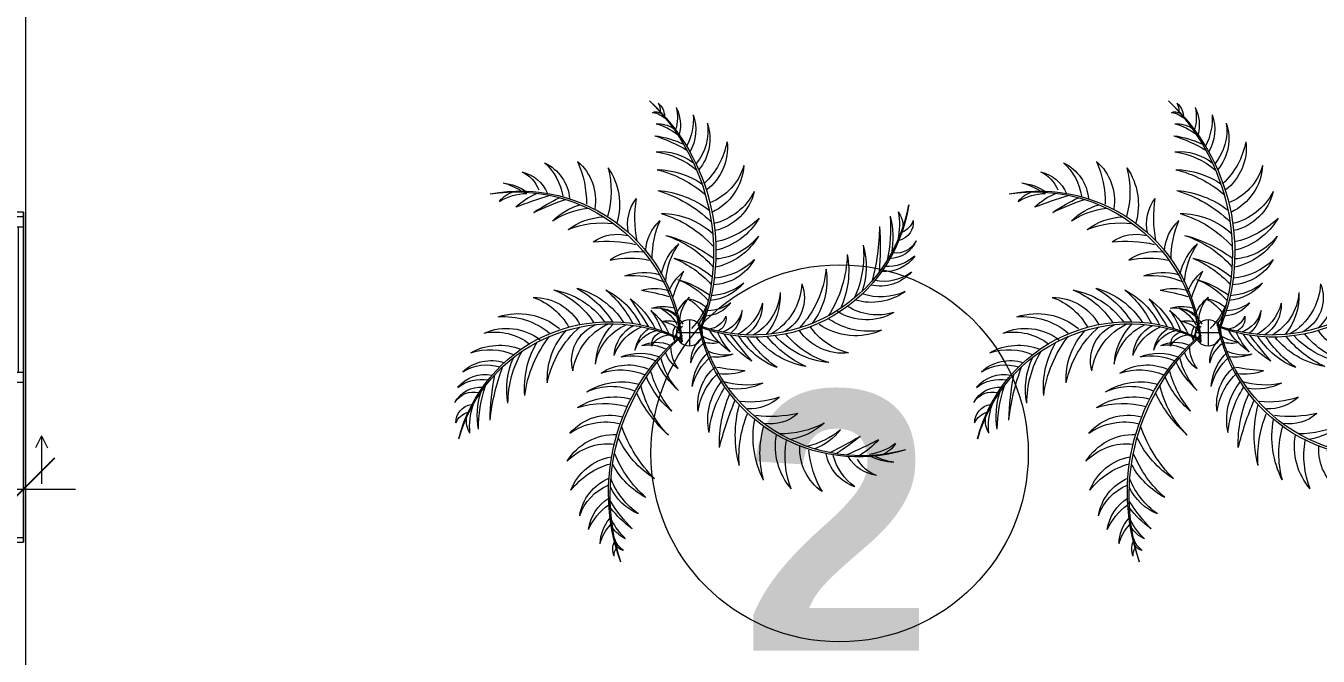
# Model space of a CAD drawing. Header units: millimetres. Extents: x 5357 to 201988, y -16345 to 109895.
# Drawn here: x 54962 to 60442, y 73752 to 76426 of the extents above; entities that cross this region are included whole.
import ezdxf

# ---------------------------------------------------------------- set-up
doc = ezdxf.new("R2010")
doc.units = ezdxf.units.MM
for name, color, linetype, lineweight in [('A-ANNO-DIMS', 211, 'Continuous', 9), ('A-ANNO-DIMS-220', 211, 'Continuous', 9), ('A-DETL-MEDM', 33, 'Continuous', 18), ('A-GLAZ', 151, 'Continuous', 9), ('A-WALL-4', 113, 'Continuous', 18), ('G-ANNO-TEXT-1', 7, 'Continuous', 9), ('G-IMPT', 8, 'Continuous', 9), ('L-PLNT', 71, 'Continuous', 9)]:
    doc.layers.add(name, color=color, linetype=linetype, lineweight=lineweight)
doc.styles.add('Arial_4', font='arial_0.ttf', dxfattribs={"width": 0.9, "height": 660})
doc.styles.add('Arial_B', font='arialbd_0.ttf', dxfattribs={"width": 0.95, "height": 1100})
doc.dimstyles.new('1_Dim_chi_tiet_khu_đất_2', dxfattribs={"dimscale": 304.8, "dimtxt": 673.371204, "dimasz": 0.866142, "dimexe": 0.721785, "dimexo": 0.0625, "dimgap": 0.072178, "dimtad": 1, "dimdec": 0, "dimrnd": 5, "dimzin": 0, "dimdsep": 46, "dimtxsty": 'Arial_4', "dimblk1": 'OBLIQUE', "dimblk2": 'OBLIQUE', "dimsah": 1, "dimcen": 0.09, "dimdle": 0.721785, "dimazin": 0, "dimtfac": 1, "dimtdec": 4, "dimtix": 1, "dimtmove": 0, "dimatfit": 3, "dimfxl": 2.165354, "dimfxlon": 1, "dimtvp": 1, "dimtolj": 1, "dimtzin": 0, "dimarcsym": 2})

# ---------------------------------------------------------------- blocks, each defined once
blk = doc.blocks.new('1_FAMILY RVT - W01-WxH 1400x1400xmm-389822-TKCS_MB SÂN ĐƯỜNG NỘI BỘ')
at = {"layer": 'A-GLAZ'}
for p, q in [((248.4, 172.39), (299.2, 197.79)), ((248.4, 172.39), (299.2, 146.99)), ((248.4, 172.39), (451.6, 172.39)), ((-700, 96.19), (-700, -103.81)), ((700, 96.19), (-700, 96.19)), ((-700, 96.19), (-636.5, 96.19)), ((-680.95, 96.19), (-680.95, 7.29)), ((-636.5, 96.19), (-22.225, 96.19)), ((-636.5, 96.19), (-636.5, 51.74)), ((-636.5, 73.965), (-22.225, 73.965)), ((-22.225, 7.29), (-22.225, 96.19)), ((-22.225, 96.19), (22.225, 96.19)), ((22.225, 96.19), (680.95, 96.19)), ((22.225, 96.19), (22.225, 7.29)), ((680.95, 96.19), (700, 96.19)), ((680.95, 96.19), (680.95, 7.29)), ((700, -103.81), (700, 96.19)), ((-700, 7.29), (-680.95, 7.29)), ((-636.5, 51.74), (-680.95, 51.74)), ((-680.95, 7.29), (-22.225, 7.29)), ((22.225, 51.74), (-22.225, 51.74)), ((-22.225, 7.29), (22.225, 7.29)), ((22.225, 29.515), (636.5, 29.515)), ((22.225, 7.29), (636.5, 7.29)), ((636.5, 51.74), (636.5, 7.29)), ((680.95, 51.74), (636.5, 51.74)), ((636.5, 7.29), (700, 7.29)), ((-700, -103.81), (700, -103.81))]:
    blk.add_line(p, q, dxfattribs=at)
blk = doc.blocks.new('CAY PHAT TAI NUI - CAY PHAT TAI NUI_dwg-2249753-TKCS_MB SÂN ĐƯỜNG NỘI BỘ')
at = {"layer": 'G-IMPT'}
for p, q in [((-27, 87), (-27, -143)), ((-142, -28), (88, -28))]:
    blk.add_line(p, q, dxfattribs=at)
blk.add_circle((-27, -28), 115, dxfattribs=at)
for centre, radius, start, end in [((1555, 686), 1817, 132.6655, 202.0611), ((1648, 675), 1889, 134.4929, 201.0725), ((400, 1808), 348, 153.5375, 193.5552), ((436, 1876), 358, 165.8758, 197.2634), ((351, 1881), 159, 129.8765, 177.3831), ((364, 1937), 133, 150.0492, 183.9567), ((308, 1769), 392, 160.4234, 210.435), ((470, 1868), 533, 176.5724, 207.5063), ((332, 1703), 221, 98.9889, 134.5565), ((270, 1833), 92.7, 72.3495, 118.8394), ((217, 1687), 426, 160.9738, 220.018), ((264, 1759), 455, 171.5441, 219.4959), ((739, 314), 1475, 108.2479, 120.279), ((405, 816), 908, 98.1075, 114.8799), ((407, 1302), 537, 105.1462, 127.4691), ((251, 1560), 260, 86.5707, 121.104), ((112, 1610), 475, 173.6919, 232.0994), ((310, 1788), 681, 190.6526, 226.6689), ((361, 880), 698, 97.7367, 130.2132), ((226, 1098), 476, 85.0356, 127.2973), ((1255, 1143), 453, 130.5291, 189.4624), ((1762, 1122), 880, 155.5161, 180.8777), ((-15, 1484), 494, 183.9122, 244.6665), ((-29, 1588), 498, 196.0518, 249.1113), ((498, 426), 1017, 103.6674, 130.6694), ((272, 683), 732, 91.1382, 124.0248), ((1161, 1107), 571, 145.2695, 196.441), ((1466, 1224), 802, 164.9316, 196.0539), ((1417, 1124), 388, 115.1104, 175.1685), ((1585, 1104), 499, 131.8546, 171.2598), ((1531, 1072), 333, 103.3982, 156.4869), ((1578, 1129), 295, 114.9497, 158.8367), ((1679, 822), 480, 97.2797, 124.4634), ((1787, 687), 634, 105.42, 120.9079), ((-152, 1325), 460, 193.1436, 257.542), ((-110, 1475), 553, 207.4653, 256.2646), ((603, 91), 1193, 107.2093, 133.4993), ((323, 366), 868, 94.8524, 127.2209), ((1468, -209), 1434, 79.4254, 175.9631), ((1504, -245), 1464, 81.0545, 175.1756), ((-655, 991), 1109, 349.3845, 8.7831), ((147, 934), 371, 347.8793, 37.5984), ((200, -1375), 2671, 64.5854, 71.0796), ((298, -535), 1890, 56.3077, 64.245), ((-702, -4786), 6272, 69.406, 72.2405), ((1059, 604), 656, 47.2245, 66.3575), ((1398, 714), 491, 58.9885, 88.6049), ((1449, 975), 257, 38.3487, 73.8532), ((-586, 1353), 1400, 190.2203, 290.1421), ((-605, 1310), 1375, 188.6175, 290.9058), ((-1699, 914), 215, 143.1261, 181.9236), ((-1314, 928), 569, 168.36, 193.4581), ((777, 335), 746, 57.193, 82.7939), ((795, 583), 540, 44.4905, 74.8429), ((-1841, 948), 164, 173.6087, 255.3147), ((-1833, 1026), 181, 199.2253, 246.7417), ((-1105, 816), 720, 164.9542, 191.1318), ((-516, 891), 1289, 175.0476, 192.4111), ((-83, 1557), 801, 225.5325, 257.3267), ((-121, 1291), 605, 210.2813, 256.7926), ((501, 74), 993, 106.4031, 138.081), ((219, 360), 667, 89.9, 132.4205), ((-537, 630), 838, 359.6532, 23.468), ((-32, 675), 392, 2.9263, 47.5949), ((743, 123), 821, 68.5185, 97.1248), ((698, 413), 586, 53.9406, 86.7899), ((594, 731), 2307, 175.4785, 185.487), ((254, 931), 1960, 180.5402, 194.9077), ((-140, 1117), 576, 210.3308, 258.2326), ((-226, 1141), 517, 217.4708, 266.0439), ((469, -312), 1181, 104.1189, 126.9152), ((474, -60), 940, 108.1558, 139.078), ((609, 473), 371, 54.8217, 104.5408), ((-1855, 873), 195, 206.2075, 278.3171), ((-1792, 885), 257, 202.53, 269.2067), ((-932, 560), 658, 163.4115, 199.2714), ((-652, 659), 915, 174.4333, 204.6254), ((-471, 387), 654, 3.4409, 34.7173), ((-256, 396), 486, 11.1959, 48.3015), ((443, 300), 392, 53.9226, 98.5912), ((700, -326), 1109, 83.637, 103.0356), ((-1757, 832), 318, 214.5411, 275.4551), ((-1783, 903), 344, 226.9372, 274.4317), ((-648, 519), 787, 169.2846, 205.0198), ((-352, 695), 1070, 181.598, 212.3759), ((-220, 834), 437, 209.251, 267.4647), ((-208, 1004), 549, 224.3227, 265.8007), ((260, -110), 757, 101.5461, 130.3104), ((470, -234), 938, 112.642, 137.4329), ((500, -204), 838, 78.0495, 101.8643), ((-1742, 834), 407, 232.7631, 281.0044), ((-1711, 757), 371, 221.6824, 282.5793), ((-621, 436), 621, 170.7591, 217.8247), ((-355, 622), 884, 185.6411, 223.5203), ((-316, 124), 519, 23.4136, 49.3727), ((-1702, -347), 1928, 19.23, 26.6394), ((463, -174), 654, 83.0252, 114.3015), ((372, 20), 486, 69.441, 106.5465), ((-701, 283), 342, 158.8472, 243.0968), ((-475, 433), 545, 182.7548, 239.8242), ((-163, 711), 456, 221.0382, 264.3552), ((-191, 807), 507, 231.3553, 266.6037), ((303, -383), 857, 105.2804, 126.3421), ((303, -174), 658, 110.0896, 138.9984), ((721, -1550), 1928, 99.6827, 107.092), ((279, -155), 519, 76.9493, 102.9084), ((1020, -263), 688, 116.7081, 153.6869), ((1335, -389), 969, 130.1064, 152.7587), ((1149, -314), 705, 105.0601, 147.7387), ((1406, -413), 896, 119.4093, 147.3895), ((1296, -346), 709, 100.2908, 144.0247), ((1441, -339), 742, 111.436, 147.2707), ((-1635, 761), 519, 235.0666, 285.6208), ((-1718, 805), 515, 245.4761, 288.9065), ((-289, 301), 540, 177.157, 219.4208), ((-366, 358), 463, 183.7789, 241.043), ((-240, 351), 448, 195.2039, 241.2333), ((-348, 223), 324, 178.1536, 236.2901), ((-159, 411), 290, 216.7085, 267.5007), ((-187, 507), 339, 232.7518, 269.7736), ((15, -2), 276, 95.894, 134.6668), ((146, -41), 351, 116.9691, 150.5256), ((-267, 67), 324, 3.0252, 42.9115), ((-270, -18), 389, 22.3429, 51.7944), ((920, -305), 717, 126.2722, 154.0079), ((4229, -2339), 4556, 145.0164, 148.7416), ((1346, -178), 464, 89.3204, 151.136), ((1545, -262), 581, 109.4272, 151.0014), ((-1688, 627), 496, 253.0795, 302.6056), ((-1592, 574), 486, 240.2787, 301.8143), ((-202, 187), 290, 183.2996, 229.6206), ((-241, 225), 258, 192.0811, 252.8057), ((-234, 97), 117, 169.3573, 249.7771), ((-179, 187), 183, 202.0223, 262.5403), ((382, 435), 602, 201.4489, 224.7395), ((104, 247), 284, 186.3094, 223.0804), ((284, -93), 290, 100.082, 150.8741), ((382, -112), 339, 116.1252, 153.147), ((271, -130), 324, 83.4105, 123.2969), ((205, -183), 389, 74.5276, 103.9792), ((683, -285), 587, 128.9882, 154.5528), ((834, -220), 651, 143.0281, 161.2689), ((1484, -422), 565, 71.5751, 130.1478), ((1610, -509), 625, 85.1523, 129.8831), ((-1552, 350), 1464, 254.7886, 348.9098), ((-1520, 310), 1434, 253.1595, 349.6972), ((-1611, 611), 625, 259.4757, 304.2065), ((-1494, 512), 565, 245.8985, 304.4712), ((-1571, 359), 581, 283.7506, 325.3247), ((-78, -112), 183, 5.2465, 51.9003), ((663, -1348), 1400, 15.8969, 115.8188), ((338, -392), 486, 105.4698, 124.689), ((678, -1304), 1375, 14.2942, 116.5824), ((166, -194), 274, 81.1818, 112.0501), ((0, -41), 117, 332.5815, 32.6083), ((166, -227), 290, 8.9763, 55.2972), ((219, -386), 448, 20.8805, 66.9099), ((314, -248), 324, 3.8302, 61.9668), ((346, -380), 463, 9.4556, 66.7197), ((263, -331), 540, 2.8337, 45.0974), ((462, -444), 545, 8.4315, 65.5008), ((671, -273), 342, 344.5238, 68.7734), ((361, -644), 884, 11.3177, 49.1969), ((1587, -474), 486, 65.9553, 127.491), ((-1382, 256), 464, 263.6437, 325.4594), ((-1460, 425), 742, 285.7594, 321.594), ((-1316, 417), 709, 274.6142, 318.3481), ((-1418, 496), 896, 293.7326, 321.7128), ((-1172, 371), 705, 279.3835, 322.062), ((-1049, 307), 688, 291.0314, 328.0102), ((-1350, 465), 969, 304.4297, 327.082), ((-945, 340), 717, 300.5955, 328.3312), ((-4036, 2691), 4556, 319.3398, 323.065), ((-711, 296), 587, 303.3116, 328.8762), ((-868, 247), 651, 317.3515, 335.5923), ((-377, 368), 486, 279.2039, 298.4231), ((-228, 153), 274, 254.9159, 285.7842), ((-367, -383), 339, 15.5459, 52.5677), ((-330, -289), 290, 359.5026, 50.2948), ((-1217, -1468), 1889, 341.9561, 48.5357), ((-1130, -1436), 1817, 340.1287, 49.5243), ((265, -400), 290, 64.1718, 114.9639), ((143, -229), 183, 27.699, 88.2169), ((189, -134), 117, 355.0339, 75.4538), ((208, -260), 258, 17.7578, 78.4823), ((607, -432), 621, 356.4358, 43.5014), ((365, -717), 1070, 7.2747, 38.0526), ((642, -513), 787, 354.9612, 30.6965), ((1688, -517), 496, 78.7561, 128.2822), ((-339, 100), 324, 257.1446, 297.031), ((-267, 146), 389, 248.2617, 277.7133), ((-508, -531), 456, 3.8323, 47.1493), ((-214, -140), 351, 324.4323, 357.9888), ((-80, -114), 276, 303.3573, 342.13), ((334, -473), 339, 80.215, 117.2368), ((407, -664), 456, 68.5015, 111.8185), ((660, -652), 915, 0.11, 30.302), ((1649, -656), 519, 60.7432, 111.2974), ((1736, -691), 515, 71.1528, 114.5832), ((-631, 1561), 1928, 273.4168, 280.8261), ((-538, -663), 437, 352.0451, 50.2588), ((-545, -624), 507, 14.1494, 49.3978), ((-416, -94), 658, 317.5529, 346.4616), ((-512, 91), 857, 312.7436, 333.8053), ((475, -738), 507, 78.8186, 114.0669), ((513, -748), 437, 56.7143, 114.928), ((929, -526), 658, 349.0881, 24.948), ((1724, -644), 371, 47.3591, 108.2559), ((-215, -1012), 1960, 6.2169, 20.5843), ((1762, -718), 407, 58.4397, 106.6811), ((-525, 165), 654, 256.7593, 288.0357), ((-344, 126), 519, 250.6834, 276.6425), ((-650, -791), 549, 7.1168, 48.5948), ((-591, -118), 938, 320.1052, 344.8961), ((-348, -131), 757, 309.0093, 337.7736), ((581, -904), 549, 71.7859, 113.264), ((-573, -846), 2307, 1.1551, 11.1637), ((1777, -714), 318, 40.2177, 101.1317), ((1810, -783), 344, 52.6139, 100.1084), ((-456, -38), 486, 243.1751, 280.2806), ((-1378, -1007), 1086, 358.2571, 23.9141), ((-1097, -995), 900, 5.4665, 32.5493), ((-724, -797), 534, 347.879, 38.8732), ((-514, -275), 940, 315.619, 346.5413), ((-626, -48), 1181, 311.5821, 334.3785), ((573, -1036), 576, 57.794, 105.6958), ((661, -1017), 517, 64.934, 113.5071), ((548, -896), 1289, 0.7243, 18.0878), ((1817, -764), 257, 28.2066, 94.8834), ((1126, -763), 720, 350.6309, 16.8085), ((1879, -745), 195, 31.8841, 103.9938), ((-559, 199), 838, 251.7836, 275.5984), ((-557, -308), 392, 227.6568, 272.3253), ((-1463, -933), 1030, 344.9174, 15.2332), ((-3068, -1735), 2861, 14.0564, 22.8618), ((637, -1199), 605, 57.7445, 104.2558), ((726, -1453), 801, 72.9957, 104.79), ((1345, -854), 569, 354.0366, 19.1347), ((1872, -822), 164, 359.2853, 80.9914), ((-744, 342), 1109, 257.3711, 276.7697), ((-741, -462), 371, 228.5558, 278.2749), ((-1431, -947), 841, 333.0371, 10.588), ((-1492, -1128), 1027, 355.921, 22.071), ((680, -1215), 460, 40.6068, 105.0053), ((1727, -802), 215, 328.8028, 7.6003), ((1872, -900), 181, 24.902, 72.4184), ((-938, -551), 540, 218.2246, 248.577), ((-892, -306), 746, 230.9271, 256.528), ((-835, -99), 821, 242.2526, 270.8589), ((-823, -392), 586, 227.6747, 260.5241), ((-1534, -1095), 883, 344.6764, 16.0059), ((-559, -468), 1193, 314.6726, 340.9626), ((711, -1368), 553, 54.9285, 103.7278), ((-1552, -615), 491, 232.7226, 262.339), ((-1631, -869), 257, 212.0828, 247.5873), ((1136, 4622), 6272, 243.1401, 245.9747), ((-1202, -543), 656, 220.9587, 240.0916), ((-132, 1330), 2671, 238.3195, 244.8137), ((-321, 506), 1890, 230.0418, 237.9791), ((-1359, -1032), 571, 319.0036, 10.1751), ((-1674, -1115), 802, 338.6657, 9.788), ((-184, -583), 868, 302.3156, 334.6841), ((631, -1420), 494, 31.3755, 92.1297), ((692, -1506), 498, 43.515, 96.5745), ((-1843, -692), 480, 271.0138, 298.1976), ((-1935, -546), 634, 279.1542, 294.6421), ((-1722, -957), 333, 277.1323, 330.2211), ((-1615, -1021), 388, 288.8445, 348.9026), ((-1780, -983), 499, 305.5887, 344.9939), ((-1456, -1057), 453, 304.2632, 3.1965), ((-1958, -981), 880, 329.2502, 354.6118), ((-312, -717), 1017, 311.1306, 338.1326), ((576, -1590), 475, 21.1552, 79.5627), ((-1775, -1008), 295, 288.6838, 332.5709), ((7, -841), 732, 298.6014, 331.488), ((483, -1839), 681, 38.1159, 74.1321), ((19, -1057), 698, 305.1999, 337.6764), ((520, -1707), 426, 8.437, 67.4813), ((240, -1188), 476, 292.4989, 334.7606), ((511, -1792), 455, 19.0073, 66.9591), ((-577, -729), 1475, 315.7112, 327.7422), ((-50, -1020), 908, 305.5707, 322.3431), ((378, -1984), 533, 24.0356, 54.9695), ((476, -1821), 392, 7.8866, 57.8982), ((173, -1452), 537, 312.6095, 334.9323), ((413, -1898), 348, 1.0007, 41.0185), ((431, -1610), 260, 294.034, 328.5673), ((412, -1975), 358, 13.3391, 44.7266), ((424, -1774), 221, 306.4521, 342.0198), ((540, -1860), 92.7, 279.8128, 326.3027), ((504, -1996), 133, 357.5124, 31.4199), ((490, -1941), 159, 337.3398, 24.8463)]:
    blk.add_arc(centre, radius, start, end, dxfattribs=at)
blk = doc.blocks.new('CAY PHAT TAI NUI - CAY PHAT TAI NUI-2271499-TKCS_MB SÂN ĐƯỜNG NỘI BỘ')
at = {"extrusion": (0, 0, -1), "xscale": 0.48, "yscale": 0.48, "zscale": -0.48, "rotation": 180}
blk.add_blockref('CAY PHAT TAI NUI - CAY PHAT TAI NUI_dwg-2249753-TKCS_MB SÂN ĐƯỜNG NỘI BỘ', (0, 0), dxfattribs=at)
blk = doc.blocks.new('DIMBLOCK44-TKCS_MB SÂN ĐƯỜNG NỘI BỘ')
at = {"layer": 'A-ANNO-DIMS-220'}
for p, q in [((33652.6, 75120.9), (33652.6, 74240.9)), ((33652.6, 74460.9), (33652.6, 75120.9)), ((54952.6, 75120.9), (54952.6, 74240.9)), ((54952.6, 74460.9), (54952.6, 75120.9)), ((33432.6, 74460.9), (55172.6, 74460.9))]:
    blk.add_line(p, q, dxfattribs=at)
at = {"layer": 'A-ANNO-DIMS-220', "lineweight": 25}
for p, q in [((33652.6, 74460.9), (33784.6, 74592.9)), ((54952.6, 74460.9), (55084.6, 74592.9)), ((33652.6, 74460.9), (33520.6, 74328.9)), ((54952.6, 74460.9), (54820.6, 74328.9))]:
    blk.add_line(p, q, dxfattribs=at)
at = {"layer": 'A-ANNO-DIMS-220', "color": 0, "insert": (43163, 75339.8), "char_height": 660, "width": 2734.923, "attachment_point": 1, "line_spacing_factor": 0.941778, "style": 'Arial_4'}
blk.add_mtext('21300', dxfattribs=at)
blk = doc.blocks.new('_Oblique')
at = {"color": 0, "linetype": 'ByBlock', "lineweight": -2}
blk.add_line((-0.5, -0.5), (0.5, 0.5), dxfattribs=at)

msp = doc.modelspace()

# ---------------------------------------------------------------- linework, layer by layer
at = {"layer": 'A-DETL-MEDM'}
msp.add_circle((58412.7, 74612.5), 800, dxfattribs=at)
at = {"layer": 'A-WALL-4'}
msp.add_line((54962.6, 73391.9), (54962.6, 76546.9), dxfattribs=at)

# ---------------------------------------------------------------- block references
at = {"layer": 'A-GLAZ', "rotation": 269.9999999999998}
msp.add_blockref('1_FAMILY RVT - W01-WxH 1400x1400xmm-389822-TKCS_MB SÂN ĐƯỜNG NỘI BỘ', (54856.4, 74935.3), dxfattribs=at)
at = {"layer": 'L-PLNT', "rotation": 180}
for p in [(57762.6, 75136.9), (59962.6, 75136.9)]:
    msp.add_blockref('CAY PHAT TAI NUI - CAY PHAT TAI NUI-2271499-TKCS_MB SÂN ĐƯỜNG NỘI BỘ', p, dxfattribs=at)

# ---------------------------------------------------------------- texts
at = {"layer": 'G-ANNO-TEXT-1', "insert": (58402.2, 74325.5), "char_height": 1100, "width": 1534.06, "attachment_point": 5, "line_spacing_factor": 0.936439, "style": 'Arial_B'}
msp.add_mtext('\\pt2508,5016,7524,10032,12540,15048,17556,20064,22572,25080,27588,30096,32604,35112,37620,40128,42636,45144,47652,50160,52668,55176,57684,60192,62700,65208,67716,70224,72732,75240,77748,80256;2', dxfattribs=at)

# ---------------------------------------------------------------- dimensions: what is measured, and where the dimension line sits
at = {"layer": 'A-ANNO-DIMS'}
dim = msp.add_linear_dim(base=(54952.6, 74460.9), p1=(33652.6, 75120.9), p2=(54952.6, 75120.9), dimstyle='1_Dim_chi_tiet_khu_đất_2', override={"dimpost": '<>', "dimfxl": 21300}, dxfattribs=at)
dim.commit()
dim.dimension.update_dxf_attribs({"geometry": 'DIMBLOCK44-TKCS_MB SÂN ĐƯỜNG NỘI BỘ', "text_midpoint": (44302.6, 74820.1)})

doc.saveas('drawing.dxf')
